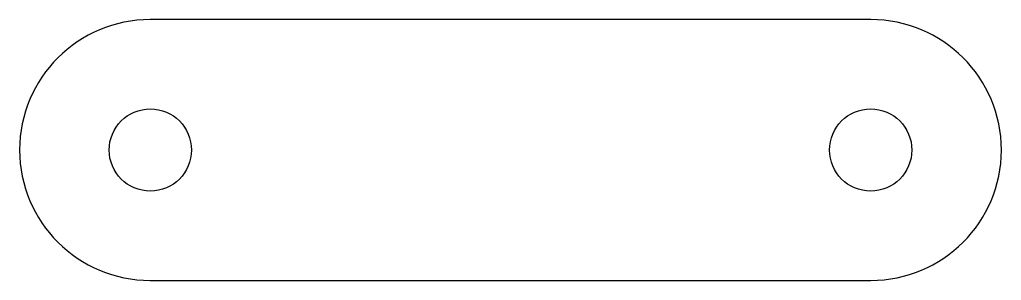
# Model space of a CAD drawing. Header units: millimetres. Extents: x -6.3 to 41.4, y -6.3 to 6.3.
import ezdxf

# ---------------------------------------------------------------- set-up
doc = ezdxf.new("R2010")
doc.units = ezdxf.units.MM

msp = doc.modelspace()

# ---------------------------------------------------------------- linework, layer by layer
at = {"color": 7, "linetype": 'Continuous', "lineweight": 25}
for p, q in [((35, 6.35), (0, 6.35)), ((0, -6.35), (35, -6.35))]:
    msp.add_line(p, q, dxfattribs=at)
for centre in [(0, 0), (35, 0)]:
    msp.add_circle(centre, 2, dxfattribs=at)
for centre, start, end in [((0, 0), 90, 270), ((35, 0), 270, 90)]:
    msp.add_arc(centre, 6.35, start, end, dxfattribs=at)

doc.saveas('drawing.dxf')
